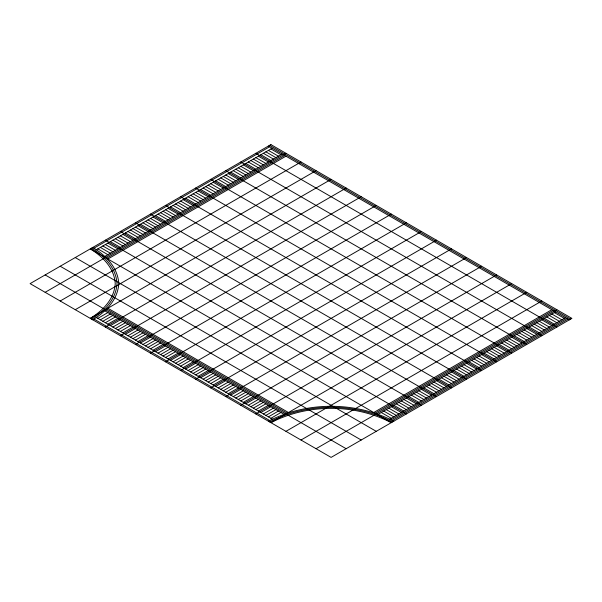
<?xml version="1.0" encoding="UTF-8"?>
<svg xmlns="http://www.w3.org/2000/svg" width="602" height="602" viewBox="0 0 602 602"><rect width="100%" height="100%" fill="white"/><g stroke="black" fill="none" stroke-linecap="round" stroke-linejoin="round"><path stroke-width="0.9" d="M91.557 319.105C104.357 311.189 116.073 299.465 117.006 283.625C116.073 267.777 104.357 256.053 91.557 248.144M92.806 319.828C105.869 311.753 117.826 299.788 118.782 283.625C117.826 267.454 105.869 255.489 92.806 247.414M93.897 248.235L269.643 146.768M96.079 249.875L272.157 148.22M104.786 256.429L282.188 154.014M45.15 292.309L285.95 153.284M106.945 258.085L284.693 155.459M107.683 259.108L285.95 156.181M60.2 301L301 161.976M75.25 309.691L316.05 170.667M331.1 179.351L90.3 318.375C102.837 310.624 114.32 299.141 115.238 283.625C114.32 268.101 102.837 256.618 90.3 248.867L391.3 422.649C354.292 403.588 307.908 403.588 270.9 422.649L511.7 283.625M97.825 318.375L107.856 312.588M100.331 319.828L110.369 314.033M102.844 321.272L112.875 315.478M105.35 322.725L115.381 316.93M107.856 324.169L117.894 318.375M105.35 327.067L346.15 188.042M110.369 325.622L120.4 319.828M112.875 327.067L122.906 321.272M115.381 328.519L125.419 322.725M117.894 329.964L127.925 324.169M120.4 331.409L130.431 325.622M122.906 332.861L132.944 327.067M120.4 335.758L361.2 196.734M125.419 334.306L135.45 328.519M127.925 335.758L137.956 329.964M130.431 337.203L140.469 331.409M132.944 338.655L142.975 332.861M135.45 340.1L145.481 334.306M137.956 341.552L147.994 335.758M135.45 344.442L376.25 205.417M140.469 342.997L150.5 337.203M142.975 344.442L153.006 338.655M145.481 345.894L155.519 340.1M147.994 347.339L158.025 341.552M150.5 348.791L160.531 342.997M153.006 350.236L163.044 344.442M150.5 353.133L391.3 214.109M155.519 351.688L165.55 345.894M158.025 353.133L168.056 347.339M160.531 354.586L170.569 348.791M163.044 356.03L173.075 350.236M165.55 357.475L175.581 351.688M168.056 358.927L178.094 353.133M165.55 361.825L406.35 222.8M170.569 360.372L180.6 354.586M173.075 361.825L183.106 356.03M175.581 363.269L185.619 357.475M178.094 364.722L188.125 358.927M180.6 366.166L190.631 360.372M183.106 367.619L193.144 361.825M180.6 370.516L421.4 231.484M185.619 369.064L195.65 363.269M188.125 370.516L198.156 364.722M190.631 371.961L200.669 366.166M193.144 373.406L203.175 367.619M195.65 374.858L205.681 369.064M198.156 376.303L208.194 370.516M195.65 379.2L436.45 240.175M200.669 377.755L210.7 371.961M203.175 379.2L213.206 373.406M205.681 380.652L215.719 374.858M208.194 382.097L218.225 376.303M210.7 383.549L220.731 377.755M213.206 384.994L223.244 379.2M210.7 387.891L451.5 248.867M215.719 386.439L225.75 380.652M218.225 387.891L228.256 382.097M220.731 389.336L230.769 383.549M223.244 390.788L233.275 384.994M225.75 392.233L235.781 386.439M228.256 393.685L238.294 387.891M225.75 396.583L466.55 257.558M230.769 395.13L240.8 389.336M233.275 396.583L243.306 390.788M235.781 398.027L245.819 392.233M238.294 399.472L248.325 393.685M240.8 400.924L250.831 395.13M243.306 402.369L253.344 396.583M240.8 405.266L481.6 266.242M245.819 403.822L255.85 398.027M248.325 405.266L258.356 399.472M250.831 406.719L260.869 400.924M253.344 408.164L263.375 402.369M255.85 409.616L265.881 403.822M258.356 411.061L268.394 405.266M255.85 413.958L496.65 274.933M260.869 412.513L270.9 406.719M263.375 413.958L273.406 408.164M265.881 415.403L275.919 409.616M268.394 416.855L278.425 411.061M270.9 418.3L280.931 412.513M285.95 431.333L526.75 292.309M301 440.024L541.8 301M373.564 412.611L551.831 309.691M375.339 413.04L553.087 310.414M316.05 448.716L556.85 309.691M378.199 414.281L555.593 311.859M389.554 419.316L565.632 317.653M390.969 419.94L566.881 318.375M392.391 420.572L568.137 319.105M268.394 421.197C306.945 401.346 355.255 401.346 393.806 421.197M269.643 421.919C307.426 402.467 354.774 402.467 392.557 421.919M269.643 145.323L570.643 319.105M268.394 146.045L569.394 319.828M270.9 148.942L280.931 154.737M554.344 312.588L564.375 318.375M268.394 150.387L278.425 156.181M551.831 314.033L561.869 319.828M265.881 151.839L275.919 157.634M549.325 315.478L559.356 321.272M263.375 153.284L273.406 159.078M546.819 316.93L556.85 322.725M260.869 154.737L270.9 160.531M544.306 318.375L554.344 324.169M255.85 153.284L556.85 327.067M258.356 156.181L268.394 161.976M541.8 319.828L551.831 325.622M255.85 157.634L265.881 163.42M539.294 321.272L549.325 327.067M253.344 159.078L263.375 164.873M536.781 322.725L546.819 328.519M250.831 160.531L260.869 166.318M534.275 324.169L544.306 329.964M248.325 161.976L258.356 167.77M531.769 325.622L541.8 331.409M245.819 163.42L255.85 169.215M529.256 327.067L539.294 332.861M240.8 161.976L541.8 335.758M243.306 164.873L253.344 170.667M526.75 328.519L536.781 334.306M240.8 166.318L250.831 172.112M524.244 329.964L534.275 335.758M238.294 167.77L248.325 173.564M521.731 331.409L531.769 337.203M235.781 169.215L245.819 175.009M519.225 332.861L529.256 338.655M233.275 170.667L243.306 176.454M516.719 334.306L526.75 340.1M230.769 172.112L240.8 177.906M514.206 335.758L524.244 341.552M225.75 170.667L526.75 344.442M228.256 173.564L238.294 179.351M511.7 337.203L521.731 342.997M225.75 175.009L235.781 180.803M509.194 338.655L519.225 344.442M223.244 176.454L233.275 182.248M506.681 340.1L516.719 345.894M220.731 177.906L230.769 183.7M504.175 341.552L514.206 347.339M218.225 179.351L228.256 185.145M501.669 342.997L511.7 348.791M215.719 180.803L225.75 186.597M499.156 344.442L509.194 350.236M210.7 179.351L511.7 353.133M213.206 182.248L223.244 188.042M496.65 345.894L506.681 351.688M210.7 183.7L220.731 189.487M494.144 347.339L504.175 353.133M208.194 185.145L218.225 190.939M491.631 348.791L501.669 354.586M205.681 186.597L215.719 192.384M489.125 350.236L499.156 356.03M203.175 188.042L213.206 193.836M486.619 351.688L496.65 357.475M200.669 189.487L210.7 195.281M484.106 353.133L494.144 358.927M195.65 188.042L496.65 361.825M198.156 190.939L208.194 196.734M481.6 354.586L491.631 360.372M195.65 192.384L205.681 198.178M479.094 356.03L489.125 361.825M193.144 193.836L203.175 199.631M476.581 357.475L486.619 363.269M190.631 195.281L200.669 201.076M474.075 358.927L484.106 364.722M188.125 196.734L198.156 202.528M471.569 360.372L481.6 366.166M185.619 198.178L195.65 203.973M469.056 361.825L479.094 367.619M180.6 196.734L481.6 370.516M183.106 199.631L193.144 205.417M466.55 363.269L476.581 369.064M180.6 201.076L190.631 206.87M464.044 364.722L474.075 370.516M178.094 202.528L188.125 208.315M461.531 366.166L471.569 371.961M175.581 203.973L185.619 209.767M459.025 367.619L469.056 373.406M173.075 205.417L183.106 211.212M456.519 369.064L466.55 374.858M170.569 206.87L180.6 212.664M454.006 370.516L464.044 376.303M165.55 205.417L466.55 379.2M168.056 208.315L178.094 214.109M451.5 371.961L461.531 377.755M165.55 209.767L175.581 215.561M448.994 373.406L459.025 379.2M163.044 211.212L173.075 217.006M446.481 374.858L456.519 380.652M160.531 212.664L170.569 218.451M443.975 376.303L454.006 382.097M158.025 214.109L168.056 219.903M441.469 377.755L451.5 383.549M155.519 215.561L165.55 221.348M438.956 379.2L448.994 384.994M150.5 214.109L451.5 387.891M153.006 217.006L163.044 222.8M436.45 380.652L446.481 386.439M150.5 218.451L160.531 224.245M433.944 382.097L443.975 387.891M147.994 219.903L158.025 225.697M431.431 383.549L441.469 389.336M145.481 221.348L155.519 227.142M428.925 384.994L438.956 390.788M142.975 222.8L153.006 228.594M426.419 386.439L436.45 392.233M140.469 224.245L150.5 230.039M423.906 387.891L433.944 393.685M135.45 222.8L436.45 396.583M137.956 225.697L147.994 231.484M421.4 389.336L431.431 395.13M135.45 227.142L145.481 232.936M418.894 390.788L428.925 396.583M132.944 228.594L142.975 234.381M416.381 392.233L426.419 398.027M130.431 230.039L140.469 235.833M413.875 393.685L423.906 399.472M127.925 231.484L137.956 237.278M411.369 395.13L421.4 400.924M125.419 232.936L135.45 238.731M408.856 396.583L418.894 402.369M120.4 231.484L421.4 405.266M122.906 234.381L132.944 240.175M406.35 398.027L416.381 403.822M120.4 235.833L130.431 241.628M403.844 399.472L413.875 405.266M117.894 237.278L127.925 243.073M401.331 400.924L411.369 406.719M115.381 238.731L125.419 244.525M398.825 402.369L408.856 408.164M112.875 240.175L122.906 245.97M396.319 403.822L406.35 409.616M110.369 241.628L120.4 247.414M393.806 405.266L403.844 411.061M105.35 240.175L406.35 413.958M107.856 243.073L117.894 248.867M391.3 406.719L401.331 412.513M105.35 244.525L115.381 250.312M388.794 408.164L398.825 413.958M102.844 245.97L112.875 251.764M386.281 409.616L396.319 415.403M100.331 247.414L110.369 253.209M383.775 411.061L393.806 416.855M97.825 248.867L107.856 254.661M381.269 412.513L391.3 418.3M75.25 257.558L376.25 431.333M60.2 266.242L361.2 440.024M107.683 308.141L288.636 412.611M106.945 309.165L286.861 413.04M45.15 274.933L346.15 448.716M104.786 310.813L284.001 414.281M96.079 317.367L272.646 419.316M93.897 319.007L269.809 420.572M270.9 144.6L30.1 283.625L331.1 457.4L571.9 318.375L270.9 144.6"/></g></svg>
